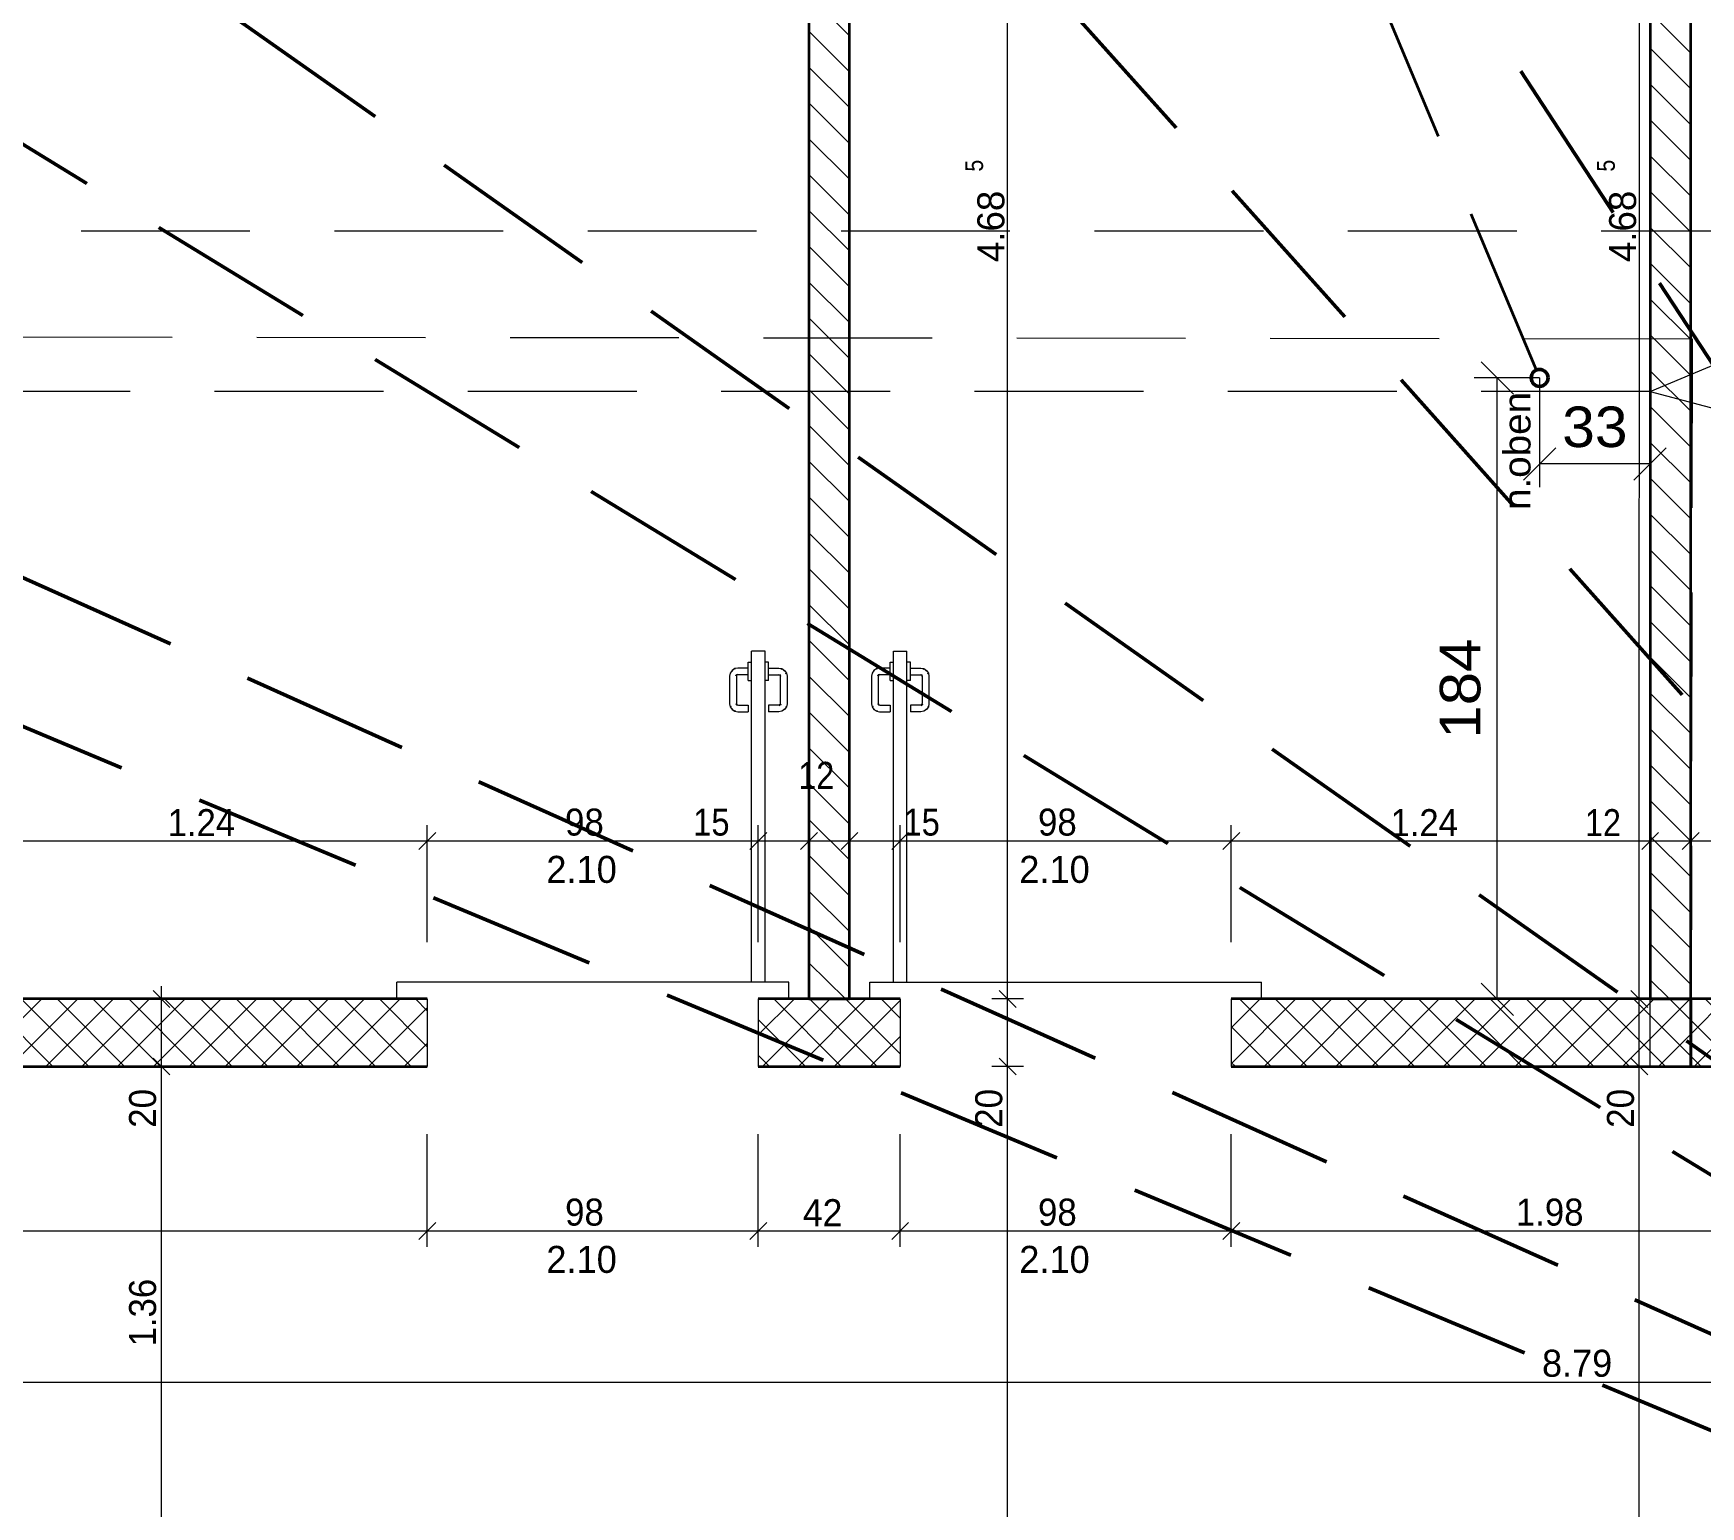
# Model space of a CAD drawing. Header units: millimetres. Extents: x -3497 to 2618, y -1809 to 2456.
# Drawn here: x -108.7 to 384.8, y 1508.7 to 1944.9 of the extents above; entities that cross this region are included whole.
import ezdxf
from ezdxf.enums import TextEntityAlignment as Align

# ---------------------------------------------------------------- set-up
doc = ezdxf.new("R2010")
doc.units = ezdxf.units.MM
doc.header["$LTSCALE"] = 100
doc.linetypes.add('DASHED', pattern=[0.75, 0.5, -0.25])
doc.linetypes.add('HIDDENX2', pattern=[0.75, 0.5, -0.25])
for name, color, linetype, true_color in [('10-0.05 Solid', 1, 'Continuous', 0xff0000), ('10-0.13 Solid', 7, 'Continuous', 0x000000), ('20-(100) Aussenwände', 7, 'Continuous', 0xc0c0c0), ('20-Beton', 9, 'Continuous', 0x808080), ('30-Text', 7, 'Continuous', 0xff8000), ('30-Text 6', 3, 'Continuous', 0x00ff00), ('50-Türen&Fenster', 9, 'Continuous', 0x808080)]:
    doc.layers.add(name, color=color, linetype=linetype, true_color=true_color)
doc.layers.add('10-0.05 Strichpunkt', color=7, linetype='Continuous')
doc.styles.add('Arial', font='arial.ttf')
doc.dimstyles.new('ISO-25', dxfattribs={"dimtxt": 2.5, "dimasz": 2.5, "dimexe": 1.25, "dimexo": 0.625, "dimtad": 1, "dimtxsty": 'Standard', "dimcen": 2.5, "dimadec": 0, "dimazin": 0, "dimtfac": 1, "dimtmove": 0, "dimatfit": 3, "dimfxl": 0, "dimarcsym": 0})

# ---------------------------------------------------------------- blocks, each defined once
blk = doc.blocks.new('*D254')
at = {"layer": '10-0.05 Strichpunkt', "color": 6, "linetype": 'Continuous', "lineweight": 13, "true_color": 0xff00ff}
for p, q in [((337.15, 1842.87), (337.15, 1810.53)), ((341.95, 1822.19), (332.35, 1812.59)), ((365.06, 1812.59), (374.66, 1822.19)), ((369.86, 1822.38), (369.86, 1810.53)), ((369.86, 1817.39), (337.15, 1817.39)), ((337.15, 1817.39), (337.15, 1817.39)), ((369.86, 1817.39), (369.86, 1817.39))]:
    blk.add_line(p, q, dxfattribs=at)
at = {"layer": '10-0.05 Strichpunkt', "color": 6, "linetype": 'Continuous', "lineweight": 13, "true_color": 0xff00ff, "style": 'Arial', "width": 1.03866}
blk.add_text('33', height=12, dxfattribs=at).set_placement((343.83, 1822.39), (363.18, 1822.39), align=Align.FIT)
blk = doc.blocks.new('_Oblique')
at = {"color": 0, "linetype": 'ByBlock', "lineweight": -2}
blk.add_line((-0.5, -0.5), (0.5, 0.5), dxfattribs=at)
blk = doc.blocks.new('*D256')
at = {"layer": '10-0.05 Strichpunkt', "color": 6, "linetype": 'Continuous', "lineweight": 13, "true_color": 0xff00ff}
for p, q in [((319.81, 1847.67), (329.41, 1838.07)), ((337.15, 1842.87), (317.76, 1842.87)), ((324.61, 1658.88), (324.61, 1842.87)), ((329.41, 1654.08), (319.81, 1663.68)), ((334.41, 1658.88), (317.76, 1658.88))]:
    blk.add_line(p, q, dxfattribs=at)
at = {"layer": '10-0.05 Strichpunkt', "color": 6, "linetype": 'Continuous', "lineweight": 13, "true_color": 0xff00ff, "style": 'Arial', "width": 1.060137}
blk.add_text('184', height=12, rotation=90, dxfattribs=at).set_placement((319.61, 1736.07), (319.61, 1765.68), align=Align.FIT)
blk = doc.blocks.new('*X449')
at = {"layer": '10-0.05 Solid', "color": 18, "linetype": 'Continuous', "lineweight": 13, "true_color": 0x000000}
for p, q in [((129.82, 2127.48), (132.87, 2124.42)), ((120.87, 2125.82), (132.87, 2113.82)), ((120.87, 2115.21), (132.87, 2103.21)), ((120.87, 2104.6), (132.87, 2092.6)), ((120.87, 2094), (132.87, 2082)), ((120.87, 2083.39), (132.87, 2071.39)), ((120.87, 2072.79), (132.87, 2060.79)), ((120.87, 2062.18), (132.87, 2050.18)), ((120.87, 2051.57), (132.87, 2039.57)), ((120.87, 2040.97), (132.87, 2028.97)), ((120.87, 2030.36), (132.87, 2018.36)), ((120.87, 2019.75), (132.87, 2007.75)), ((120.87, 2009.15), (132.87, 1997.15)), ((120.87, 1998.54), (132.87, 1986.54)), ((120.87, 1987.93), (132.87, 1975.93)), ((120.87, 1977.33), (132.87, 1965.33)), ((120.87, 1966.72), (132.87, 1954.72)), ((120.87, 1956.11), (132.87, 1944.11)), ((120.87, 1945.51), (132.87, 1933.51)), ((120.87, 1934.9), (132.87, 1922.9)), ((120.87, 1924.29), (132.87, 1912.29)), ((120.87, 1913.69), (132.87, 1901.69)), ((120.87, 1903.08), (132.87, 1891.08)), ((120.87, 1892.47), (132.87, 1880.47)), ((120.87, 1881.87), (132.87, 1869.87)), ((120.87, 1871.26), (132.87, 1859.26)), ((120.87, 1860.65), (132.87, 1848.65)), ((120.87, 1850.05), (132.87, 1838.05)), ((120.87, 1839.44), (132.87, 1827.44)), ((120.87, 1828.83), (132.87, 1816.83)), ((120.87, 1818.23), (132.87, 1806.23)), ((120.87, 1807.62), (132.87, 1795.62)), ((120.87, 1797.01), (132.87, 1785.01)), ((120.87, 1786.41), (132.87, 1774.41)), ((120.87, 1775.8), (132.87, 1763.8)), ((120.87, 1765.19), (132.87, 1753.19)), ((120.87, 1754.59), (132.87, 1742.59)), ((120.87, 1743.98), (132.87, 1731.98)), ((120.87, 1733.37), (132.87, 1721.37)), ((120.87, 1722.77), (132.87, 1710.77)), ((120.87, 1712.16), (132.87, 1700.16)), ((120.87, 1701.55), (132.87, 1689.55)), ((120.87, 1690.95), (132.87, 1678.95)), ((120.87, 1680.34), (132.87, 1668.34)), ((120.87, 1669.73), (131.63, 1658.98)), ((120.87, 1659.13), (121.02, 1658.98))]:
    blk.add_line(p, q, dxfattribs=at)
blk = doc.blocks.new('*X450')
at = {"layer": '10-0.05 Solid', "color": 18, "linetype": 'Continuous', "lineweight": 13, "true_color": 0x000000}
for p, q in [((373.77, 2127.48), (381.87, 2119.38)), ((369.87, 2120.77), (381.87, 2108.77)), ((369.87, 2110.16), (381.87, 2098.16)), ((369.87, 2099.56), (381.87, 2087.56)), ((369.87, 2088.95), (381.87, 2076.95)), ((369.87, 2078.34), (381.87, 2066.34)), ((369.87, 2067.74), (381.87, 2055.74)), ((369.87, 2057.13), (381.87, 2045.13)), ((369.87, 2046.52), (381.87, 2034.52)), ((369.87, 2035.92), (381.87, 2023.92)), ((369.87, 2025.31), (381.87, 2013.31)), ((369.87, 2014.7), (381.87, 2002.7)), ((369.87, 2004.1), (381.87, 1992.1)), ((369.87, 1993.49), (381.87, 1981.49)), ((369.87, 1982.88), (381.87, 1970.88)), ((369.87, 1972.28), (381.87, 1960.28)), ((369.87, 1961.67), (381.87, 1949.67)), ((369.87, 1951.06), (381.87, 1939.06)), ((369.87, 1940.46), (381.87, 1928.46)), ((369.87, 1929.85), (381.87, 1917.85)), ((369.87, 1919.24), (381.87, 1907.24)), ((369.87, 1908.64), (381.87, 1896.64)), ((369.87, 1898.03), (381.87, 1886.03)), ((369.87, 1887.42), (381.87, 1875.42)), ((369.87, 1876.82), (381.87, 1864.82)), ((369.87, 1866.21), (381.87, 1854.21)), ((369.87, 1855.6), (381.87, 1843.6)), ((369.87, 1845), (381.87, 1833)), ((369.87, 1834.39), (381.87, 1822.39)), ((369.87, 1823.79), (381.87, 1811.79)), ((369.87, 1813.18), (381.87, 1801.18)), ((369.87, 1802.57), (381.87, 1790.57)), ((369.87, 1791.97), (381.87, 1779.97)), ((369.87, 1781.36), (381.87, 1769.36)), ((369.87, 1770.75), (381.87, 1758.75)), ((369.87, 1760.15), (381.87, 1748.15)), ((369.87, 1749.54), (381.87, 1737.54)), ((369.87, 1738.93), (381.87, 1726.93)), ((369.87, 1728.33), (381.87, 1716.33)), ((369.87, 1717.72), (381.87, 1705.72)), ((369.87, 1707.11), (381.87, 1695.11)), ((369.87, 1696.51), (381.87, 1684.51)), ((369.87, 1685.9), (381.87, 1673.9)), ((369.87, 1675.29), (381.87, 1663.29)), ((369.87, 1664.69), (375.58, 1658.98))]:
    blk.add_line(p, q, dxfattribs=at)
blk = doc.blocks.new('*X541')
at = {"layer": '10-0.05 Solid', "color": 18, "linetype": 'Continuous', "lineweight": 13, "true_color": 0x000000}
for p, q in [((-252.13, 1640.34), (-233.49, 1658.98)), ((-252.13, 1650.95), (-244.1, 1658.98)), ((-230.21, 1638.98), (-250.21, 1658.98)), ((-242.88, 1638.98), (-222.88, 1658.98)), ((-219.6, 1638.98), (-239.6, 1658.98)), ((-232.28, 1638.98), (-212.28, 1658.98)), ((-208.99, 1638.98), (-228.99, 1658.98)), ((-221.67, 1638.98), (-201.67, 1658.98)), ((-198.39, 1638.98), (-218.39, 1658.98)), ((-211.06, 1638.98), (-191.06, 1658.98)), ((-187.78, 1638.98), (-207.78, 1658.98)), ((-200.46, 1638.98), (-180.46, 1658.98)), ((-177.17, 1638.98), (-197.17, 1658.98)), ((-189.85, 1638.98), (-169.85, 1658.98)), ((-166.57, 1638.98), (-186.57, 1658.98)), ((-179.25, 1638.98), (-159.25, 1658.98)), ((-155.96, 1638.98), (-175.96, 1658.98)), ((-168.64, 1638.98), (-148.64, 1658.98)), ((-145.36, 1638.98), (-165.36, 1658.98)), ((-158.03, 1638.98), (-138.03, 1658.98)), ((-134.75, 1638.98), (-154.75, 1658.98)), ((-147.43, 1638.98), (-127.43, 1658.98)), ((-124.14, 1638.98), (-144.14, 1658.98)), ((-136.82, 1638.98), (-116.82, 1658.98)), ((-113.54, 1638.98), (-133.54, 1658.98)), ((-126.21, 1638.98), (-106.21, 1658.98)), ((-102.93, 1638.98), (-122.93, 1658.98)), ((-115.61, 1638.98), (-95.61, 1658.98)), ((-92.32, 1638.98), (-112.32, 1658.98)), ((-105, 1638.98), (-85, 1658.98)), ((-81.72, 1638.98), (-101.72, 1658.98)), ((-94.39, 1638.98), (-74.39, 1658.98)), ((-71.11, 1638.98), (-91.11, 1658.98)), ((-83.79, 1638.98), (-63.79, 1658.98)), ((-60.5, 1638.98), (-80.5, 1658.98)), ((-73.18, 1638.98), (-53.18, 1658.98)), ((-49.9, 1638.98), (-69.9, 1658.98)), ((-62.57, 1638.98), (-42.57, 1658.98)), ((-39.29, 1638.98), (-59.29, 1658.98)), ((-51.97, 1638.98), (-31.97, 1658.98)), ((-28.68, 1638.98), (-48.68, 1658.98)), ((-41.36, 1638.98), (-21.36, 1658.98)), ((-18.08, 1638.98), (-38.08, 1658.98)), ((-30.75, 1638.98), (-10.75, 1658.98)), ((-7.47, 1638.98), (-27.47, 1658.98)), ((-20.15, 1638.98), (-0.15, 1658.98)), ((3.14, 1638.98), (-16.86, 1658.98)), ((7.87, 1644.85), (-6.26, 1658.98)), ((7.87, 1655.46), (4.35, 1658.98)), ((-9.54, 1638.98), (7.87, 1656.39)), ((-240.81, 1638.98), (-252.13, 1650.29)), ((1.07, 1638.98), (7.87, 1645.78)), ((-251.42, 1638.98), (-252.13, 1639.68))]:
    blk.add_line(p, q, dxfattribs=at)
blk = doc.blocks.new('*X542')
at = {"layer": '10-0.05 Solid', "color": 18, "linetype": 'Continuous', "lineweight": 13, "true_color": 0x000000}
for p, q in [((105.87, 1648.32), (116.53, 1658.98)), ((107.13, 1638.98), (127.13, 1658.98)), ((130.42, 1638.98), (110.42, 1658.98)), ((117.74, 1638.98), (137.74, 1658.98)), ((141.02, 1638.98), (121.02, 1658.98)), ((128.35, 1638.98), (147.87, 1658.5)), ((147.87, 1642.73), (131.63, 1658.98)), ((147.87, 1653.34), (142.24, 1658.98)), ((119.81, 1638.98), (105.87, 1652.91)), ((138.95, 1638.98), (147.87, 1647.9)), ((109.2, 1638.98), (105.87, 1642.31))]:
    blk.add_line(p, q, dxfattribs=at)
blk = doc.blocks.new('*X543')
at = {"layer": '10-0.05 Solid', "color": 18, "linetype": 'Continuous', "lineweight": 13, "true_color": 0x000000}
for p, q in [((245.87, 1639.83), (265.02, 1658.98)), ((245.87, 1650.44), (254.41, 1658.98)), ((268.3, 1638.98), (248.3, 1658.98)), ((255.63, 1638.98), (275.63, 1658.98)), ((278.91, 1638.98), (258.91, 1658.98)), ((266.23, 1638.98), (286.23, 1658.98)), ((289.52, 1638.98), (269.52, 1658.98)), ((276.84, 1638.98), (296.84, 1658.98)), ((300.12, 1638.98), (280.12, 1658.98)), ((287.45, 1638.98), (307.45, 1658.98)), ((310.73, 1638.98), (290.73, 1658.98)), ((298.05, 1638.98), (318.05, 1658.98)), ((321.34, 1638.98), (301.34, 1658.98)), ((308.66, 1638.98), (328.66, 1658.98)), ((331.94, 1638.98), (311.94, 1658.98)), ((319.27, 1638.98), (339.27, 1658.98)), ((342.55, 1638.98), (322.55, 1658.98)), ((329.87, 1638.98), (349.87, 1658.98)), ((353.16, 1638.98), (333.16, 1658.98)), ((340.48, 1638.98), (360.48, 1658.98)), ((363.76, 1638.98), (343.76, 1658.98)), ((351.08, 1638.98), (371.08, 1658.98)), ((374.37, 1638.98), (354.37, 1658.98)), ((361.69, 1638.98), (381.69, 1658.98)), ((381.87, 1642.08), (364.97, 1658.98)), ((381.87, 1652.69), (375.58, 1658.98)), ((257.7, 1638.98), (245.87, 1650.8)), ((372.3, 1638.98), (381.87, 1648.55)), ((247.09, 1638.98), (245.87, 1640.19))]:
    blk.add_line(p, q, dxfattribs=at)
blk = doc.blocks.new('*X591')
at = {"layer": '10-0.05 Solid', "color": 18, "linetype": 'Continuous', "lineweight": 13, "true_color": 0x000000}
for p, q in [((381.87, 1648.55), (392.3, 1658.98)), ((382.9, 1638.98), (402.9, 1658.98)), ((406.19, 1638.98), (386.19, 1658.98)), ((393.51, 1638.98), (413.51, 1658.98)), ((416.79, 1638.98), (396.79, 1658.98)), ((404.12, 1638.98), (424.12, 1658.98)), ((427.4, 1638.98), (407.4, 1658.98)), ((414.72, 1638.98), (434.72, 1658.98)), ((438.01, 1638.98), (418.01, 1658.98)), ((444.1, 1643.49), (428.61, 1658.98)), ((444.1, 1654.1), (439.22, 1658.98)), ((425.33, 1638.98), (444.1, 1657.74)), ((395.58, 1638.98), (381.87, 1652.69)), ((435.94, 1638.98), (444.1, 1647.14)), ((384.97, 1638.98), (381.87, 1642.08))]:
    blk.add_line(p, q, dxfattribs=at)
blk = doc.blocks.new('AnonymMegaMac_nNn0744')
at = {"layer": '20-Beton', "color": 8, "linetype": 'Continuous', "lineweight": 13, "true_color": 0x808080}
for p, q in [((-113.63, 1708.27), (-118.63, 1703.27)), ((-116.13, 1675.77), (-116.13, 1710.46)), ((10.37, 1708.27), (5.37, 1703.27)), ((7.87, 1675.77), (7.87, 1710.46)), ((-116.13, 1705.77), (7.87, 1705.77))]:
    blk.add_line(p, q, dxfattribs=at)
at = {"layer": '20-Beton', "color": 8, "linetype": 'Continuous', "lineweight": 18, "true_color": 0x808080, "style": 'Arial', "width": 0.919367}
blk.add_text('1.24', height=8, dxfattribs=at).set_placement((-68.99, 1707.19), (-49.02, 1707.19), align=Align.FIT)
blk = doc.blocks.new('AnonymMegaMac_nNn0745')
at = {"layer": '20-Beton', "color": 8, "linetype": 'Continuous', "lineweight": 13, "true_color": 0x808080}
for p, q in [((10.37, 1708.27), (5.37, 1703.27)), ((7.87, 1675.77), (7.87, 1710.46)), ((108.37, 1708.27), (103.37, 1703.27)), ((105.87, 1675.77), (105.87, 1710.46)), ((7.87, 1705.77), (105.87, 1705.77))]:
    blk.add_line(p, q, dxfattribs=at)
at = {"layer": '20-Beton', "color": 8, "linetype": 'Continuous', "lineweight": 18, "true_color": 0x808080, "style": 'Arial'}
for s, width, p, p2 in [('98', 0.923325, (48.67, 1707.36), (60.13, 1707.36)), ('15', 0.865979, (86.6, 1707.36), (97.35, 1707.36)), ('2.10', 0.960236, (43.12, 1693.36), (63.98, 1693.36))]:
    blk.add_text(s, height=8, dxfattribs=dict(at, width=width)).set_placement(p, p2, align=Align.FIT)
blk = doc.blocks.new('AnonymMegaMac_nNn0746')
at = {"layer": '20-Beton', "color": 8, "linetype": 'Continuous', "lineweight": 13, "true_color": 0x808080}
for p, q in [((108.37, 1708.27), (103.37, 1703.27)), ((105.87, 1675.77), (105.87, 1710.46)), ((123.37, 1708.27), (118.37, 1703.27)), ((120.87, 1675.77), (120.87, 1710.46)), ((105.87, 1705.77), (120.87, 1705.77))]:
    blk.add_line(p, q, dxfattribs=at)
at = {"layer": '20-Beton', "color": 8, "linetype": 'Continuous', "lineweight": 18, "true_color": 0x808080, "style": 'Arial', "width": 0.854381}
blk.add_text('12', height=8, dxfattribs=at).set_placement((117.73, 1721.19), (128.33, 1721.19), align=Align.FIT)
blk = doc.blocks.new('AnonymMegaMac_nNn0747')
at = {"layer": '20-Beton', "color": 8, "linetype": 'Continuous', "lineweight": 13, "true_color": 0x808080}
for p, q in [((123.37, 1708.27), (118.37, 1703.27)), ((120.87, 1675.77), (120.87, 1710.46)), ((135.37, 1708.27), (130.37, 1703.27)), ((132.87, 1675.77), (132.87, 1710.46)), ((120.87, 1705.77), (132.87, 1705.77))]:
    blk.add_line(p, q, dxfattribs=at)
blk = doc.blocks.new('AnonymMegaMac_nNn0748')
at = {"layer": '20-Beton', "color": 8, "linetype": 'Continuous', "lineweight": 13, "true_color": 0x808080}
for p, q in [((135.37, 1708.27), (130.37, 1703.27)), ((132.87, 1675.77), (132.87, 1710.46)), ((150.37, 1708.27), (145.37, 1703.27)), ((147.87, 1675.77), (147.87, 1710.46)), ((132.87, 1705.77), (147.87, 1705.77))]:
    blk.add_line(p, q, dxfattribs=at)
blk = doc.blocks.new('AnonymMegaMac_nNn0749')
at = {"layer": '20-Beton', "color": 8, "linetype": 'Continuous', "lineweight": 13, "true_color": 0x808080}
for p, q in [((150.37, 1708.27), (145.37, 1703.27)), ((147.87, 1675.77), (147.87, 1710.46)), ((248.37, 1708.27), (243.37, 1703.27)), ((245.87, 1675.77), (245.87, 1710.46)), ((147.87, 1705.77), (245.87, 1705.77))]:
    blk.add_line(p, q, dxfattribs=at)
at = {"layer": '20-Beton', "color": 8, "linetype": 'Continuous', "lineweight": 18, "true_color": 0x808080, "style": 'Arial'}
for s, width, p, p2 in [('15', 0.865979, (148.85, 1707.36), (159.6, 1707.36)), ('98', 0.923325, (188.67, 1707.36), (200.13, 1707.36)), ('2.10', 0.960236, (183.12, 1693.36), (203.98, 1693.36))]:
    blk.add_text(s, height=8, dxfattribs=dict(at, width=width)).set_placement(p, p2, align=Align.FIT)
blk = doc.blocks.new('AnonymMegaMac_nNn0750')
at = {"layer": '20-Beton', "color": 8, "linetype": 'Continuous', "lineweight": 13, "true_color": 0x808080}
for p, q in [((248.37, 1708.27), (243.37, 1703.27)), ((245.87, 1675.77), (245.87, 1710.46)), ((372.37, 1708.27), (367.37, 1703.27)), ((369.87, 1675.77), (369.87, 1710.46)), ((245.87, 1705.77), (369.87, 1705.77))]:
    blk.add_line(p, q, dxfattribs=at)
at = {"layer": '20-Beton', "color": 8, "linetype": 'Continuous', "lineweight": 18, "true_color": 0x808080, "style": 'Arial'}
for s, width, p, p2 in [('1.24', 0.919367, (293.01, 1707.19), (312.98, 1707.19)), ('12', 0.854381, (350.6, 1707.19), (361.21, 1707.19))]:
    blk.add_text(s, height=8, dxfattribs=dict(at, width=width)).set_placement(p, p2, align=Align.FIT)
blk = doc.blocks.new('AnonymMegaMac_nNn0751')
at = {"layer": '20-Beton', "color": 8, "linetype": 'Continuous', "lineweight": 13, "true_color": 0x808080}
for p, q in [((372.37, 1708.27), (367.37, 1703.27)), ((369.87, 1675.77), (369.87, 1710.46)), ((384.37, 1708.27), (379.37, 1703.27)), ((381.87, 1675.77), (381.87, 1710.46)), ((369.87, 1705.77), (381.87, 1705.77))]:
    blk.add_line(p, q, dxfattribs=at)
blk = doc.blocks.new('AnonymMegaMac_nNn0752')
at = {"layer": '20-Beton', "color": 8, "linetype": 'Continuous', "lineweight": 13, "true_color": 0x808080}
for p, q in [((384.37, 1708.27), (379.37, 1703.27)), ((381.87, 1675.77), (381.87, 1710.46)), ((446.6, 1708.27), (441.6, 1703.27)), ((444.1, 1675.77), (444.1, 1710.46)), ((381.87, 1705.77), (444.1, 1705.77))]:
    blk.add_line(p, q, dxfattribs=at)
at = {"layer": '20-Beton', "color": 8, "linetype": 'Continuous', "lineweight": 18, "true_color": 0x808080, "style": 'Arial', "width": 0.918814}
blk.add_text('62', height=8, dxfattribs=at).set_placement((404.84, 1707.36), (416.25, 1707.36), align=Align.FIT)
blk = doc.blocks.new('AnonymMegaMac_nNn0938')
at = {"layer": '20-Beton', "color": 8, "linetype": 'Continuous', "lineweight": 13, "true_color": 0x808080}
blk.add_line((366.66, 1155.98), (366.67, 1638.98), dxfattribs=at)
blk = doc.blocks.new('AnonymMegaMac_nNn0939')
at = {"layer": '20-Beton', "color": 8, "linetype": 'Continuous', "lineweight": 13, "true_color": 0x808080}
for p, q in [((364.17, 1641.48), (369.17, 1636.48)), ((366.66, 1155.98), (366.67, 1638.98)), ((364.16, 1158.48), (369.16, 1153.48))]:
    blk.add_line(p, q, dxfattribs=at)
at = {"layer": '20-Beton', "color": 8, "linetype": 'Continuous', "lineweight": 18, "true_color": 0x808080, "style": 'Arial'}
for s, width, p, p2 in [('20', 0.930412, (365.08, 1620.81), (365.08, 1632.36)), ('4.83', 0.970177, (365.07, 1383.95), (365.07, 1405.03))]:
    blk.add_text(s, height=8, rotation=89.9982, dxfattribs=dict(at, width=width)).set_placement(p, p2, align=Align.FIT)
blk = doc.blocks.new('AnonymMegaMac_nNn0940')
at = {"layer": '20-Beton', "color": 8, "linetype": 'Continuous', "lineweight": 13, "true_color": 0x808080}
for p, q in [((366.67, 1658.98), (366.69, 2127.48)), ((371.36, 1658.98), (361.98, 1658.98)), ((364.17, 1661.48), (369.17, 1656.48)), ((366.67, 1638.98), (366.67, 1658.98)), ((371.36, 1638.98), (361.98, 1638.98)), ((364.17, 1641.48), (369.17, 1636.48)), ((366.66, 1155.98), (366.67, 1638.98))]:
    blk.add_line(p, q, dxfattribs=at)
blk = doc.blocks.new('AnonymMegaMac_nNn0941')
at = {"layer": '20-Beton', "color": 8, "linetype": 'Continuous', "lineweight": 13, "true_color": 0x808080}
for p, q in [((366.69, 2127.48), (366.69, 2168.5)), ((371.37, 2127.48), (362, 2127.48)), ((364.19, 2129.98), (369.19, 2124.98)), ((366.67, 1658.98), (366.69, 2127.48)), ((364.17, 1661.48), (369.17, 1656.48))]:
    blk.add_line(p, q, dxfattribs=at)
at = {"layer": '20-Beton', "color": 8, "linetype": 'Continuous', "lineweight": 18, "true_color": 0x808080, "style": 'Arial'}
for s, height, width, p, p2 in [('5', 5.28, 0.853093, (359.41, 1903.96), (359.41, 1907.46)), ('4.68', 8, 0.970913, (365.71, 1877.18), (365.71, 1898.28))]:
    blk.add_text(s, height=height, rotation=89.9982, dxfattribs=dict(at, width=width)).set_placement(p, p2, align=Align.FIT)
blk = doc.blocks.new('AnonymMegaMac_nNn01101')
at = {"layer": '20-Beton', "color": 8, "linetype": 'Continuous', "lineweight": 13, "true_color": 0x808080}
for p, q in [((-252.13, 1585.6), (-252.13, 1618.98)), ((7.87, 1585.6), (7.87, 1618.98)), ((-249.63, 1592.79), (-254.63, 1587.79)), ((-252.13, 1590.29), (7.87, 1590.29)), ((10.37, 1592.79), (5.37, 1587.79))]:
    blk.add_line(p, q, dxfattribs=at)
at = {"layer": '20-Beton', "color": 8, "linetype": 'Continuous', "lineweight": 18, "true_color": 0x808080, "style": 'Arial', "width": 0.960236}
blk.add_text('2.60', height=8, dxfattribs=at).set_placement((-135.88, 1591.88), (-115.02, 1591.88), align=Align.FIT)
blk = doc.blocks.new('AnonymMegaMac_nNn01102')
at = {"layer": '20-Beton', "color": 8, "linetype": 'Continuous', "lineweight": 13, "true_color": 0x808080}
for p, q in [((7.87, 1585.6), (7.87, 1618.98)), ((105.87, 1585.6), (105.87, 1618.98)), ((10.37, 1592.79), (5.37, 1587.79)), ((7.87, 1590.29), (105.87, 1590.29)), ((108.37, 1592.79), (103.37, 1587.79))]:
    blk.add_line(p, q, dxfattribs=at)
at = {"layer": '20-Beton', "color": 8, "linetype": 'Continuous', "lineweight": 18, "true_color": 0x808080, "style": 'Arial'}
for s, width, p, p2 in [('98', 0.923325, (48.67, 1591.88), (60.13, 1591.88)), ('2.10', 0.960236, (43.12, 1577.88), (63.98, 1577.88))]:
    blk.add_text(s, height=8, dxfattribs=dict(at, width=width)).set_placement(p, p2, align=Align.FIT)
blk = doc.blocks.new('AnonymMegaMac_nNn01103')
at = {"layer": '20-Beton', "color": 8, "linetype": 'Continuous', "lineweight": 13, "true_color": 0x808080}
for p, q in [((105.87, 1585.6), (105.87, 1618.98)), ((147.87, 1585.6), (147.87, 1618.98)), ((108.37, 1592.79), (103.37, 1587.79)), ((105.87, 1590.29), (147.87, 1590.29)), ((150.37, 1592.79), (145.37, 1587.79))]:
    blk.add_line(p, q, dxfattribs=at)
at = {"layer": '20-Beton', "color": 8, "linetype": 'Continuous', "lineweight": 18, "true_color": 0x808080, "style": 'Arial', "width": 0.940722}
blk.add_text('42', height=8, dxfattribs=at).set_placement((119.07, 1591.71), (130.75, 1591.71), align=Align.FIT)
blk = doc.blocks.new('AnonymMegaMac_nNn01104')
at = {"layer": '20-Beton', "color": 8, "linetype": 'Continuous', "lineweight": 13, "true_color": 0x808080}
for p, q in [((147.87, 1585.6), (147.87, 1618.98)), ((245.87, 1585.6), (245.87, 1618.98)), ((150.37, 1592.79), (145.37, 1587.79)), ((147.87, 1590.29), (245.87, 1590.29)), ((248.37, 1592.79), (243.37, 1587.79))]:
    blk.add_line(p, q, dxfattribs=at)
at = {"layer": '20-Beton', "color": 8, "linetype": 'Continuous', "lineweight": 18, "true_color": 0x808080, "style": 'Arial'}
for s, width, p, p2 in [('98', 0.923325, (188.67, 1591.88), (200.13, 1591.88)), ('2.10', 0.960236, (183.12, 1577.88), (203.98, 1577.88))]:
    blk.add_text(s, height=8, dxfattribs=dict(at, width=width)).set_placement(p, p2, align=Align.FIT)
blk = doc.blocks.new('AnonymMegaMac_nNn01105')
at = {"layer": '20-Beton', "color": 8, "linetype": 'Continuous', "lineweight": 13, "true_color": 0x808080}
for p, q in [((245.87, 1585.6), (245.87, 1618.98)), ((444.1, 1585.6), (444.1, 1618.98)), ((248.37, 1592.79), (243.37, 1587.79)), ((245.87, 1590.29), (444.1, 1590.29)), ((446.6, 1592.79), (441.6, 1587.79))]:
    blk.add_line(p, q, dxfattribs=at)
at = {"layer": '20-Beton', "color": 8, "linetype": 'Continuous', "lineweight": 18, "true_color": 0x808080, "style": 'Arial', "width": 0.921576}
blk.add_text('1.98', height=8, dxfattribs=at).set_placement((330.12, 1591.88), (350.14, 1591.88), align=Align.FIT)
blk = doc.blocks.new('AnonymMegaMac_nNn01117')
at = {"layer": '20-Beton', "color": 8, "linetype": 'Continuous', "lineweight": 13, "true_color": 0x808080}
blk.add_line((-112.67, 1545.54), (766.34, 1545.54), dxfattribs=at)
at = {"layer": '20-Beton', "color": 8, "linetype": 'Continuous', "lineweight": 18, "true_color": 0x808080, "style": 'Arial', "width": 0.956554}
blk.add_text('8.79', height=8, dxfattribs=at).set_placement((337.86, 1547.13), (358.65, 1547.13), align=Align.FIT)
blk = doc.blocks.new('AnonymMegaMac_nNn01123')
at = {"layer": '20-Beton', "color": 8, "linetype": 'Continuous', "lineweight": 13, "true_color": 0x808080}
for p, q in [((-66.13, 1638.98), (-75.5, 1638.98)), ((-73.32, 1641.48), (-68.32, 1636.48)), ((-70.82, 1502.98), (-70.82, 1638.98)), ((-73.32, 1505.48), (-68.32, 1500.48)), ((-66.13, 1502.98), (-92.67, 1502.98))]:
    blk.add_line(p, q, dxfattribs=at)
at = {"layer": '20-Beton', "color": 8, "linetype": 'Continuous', "lineweight": 18, "true_color": 0x808080, "style": 'Arial'}
for s, width, p, p2 in [('20', 0.930412, (-72.41, 1620.81), (-72.41, 1632.36)), ('1.36', 0.920839, (-72.41, 1556.11), (-72.41, 1576.12))]:
    blk.add_text(s, height=8, rotation=90, dxfattribs=dict(at, width=width)).set_placement(p, p2, align=Align.FIT)
blk = doc.blocks.new('AnonymMegaMac_nNn01124')
at = {"layer": '20-Beton', "color": 8, "linetype": 'Continuous', "lineweight": 13, "true_color": 0x808080}
for p, q in [((-66.13, 1658.98), (-75.5, 1658.98)), ((-68.32, 1656.48), (-73.32, 1661.48)), ((-70.82, 1658.98), (-70.82, 1662.73)), ((-70.82, 1638.98), (-70.82, 1658.98)), ((-66.13, 1638.98), (-75.5, 1638.98)), ((-73.32, 1641.48), (-68.32, 1636.48))]:
    blk.add_line(p, q, dxfattribs=at)
blk = doc.blocks.new('AnonymMegaMac_nNn01130')
at = {"layer": '20-Beton', "color": 8, "linetype": 'Continuous', "lineweight": 13, "true_color": 0x808080}
for p, q in [((184.36, 1638.98), (174.98, 1638.98)), ((177.17, 1641.48), (182.17, 1636.48)), ((179.67, 1155.98), (179.67, 1638.98)), ((184.36, 1155.98), (174.98, 1155.98)), ((177.17, 1158.48), (182.17, 1153.48))]:
    blk.add_line(p, q, dxfattribs=at)
at = {"layer": '20-Beton', "color": 8, "linetype": 'Continuous', "lineweight": 18, "true_color": 0x808080, "style": 'Arial'}
for s, width, p, p2 in [('20', 0.930412, (178.08, 1620.81), (178.08, 1632.36)), ('4.83', 0.970177, (178.08, 1383.95), (178.08, 1405.03))]:
    blk.add_text(s, height=8, rotation=90, dxfattribs=dict(at, width=width)).set_placement(p, p2, align=Align.FIT)
blk = doc.blocks.new('AnonymMegaMac_nNn01131')
at = {"layer": '20-Beton', "color": 8, "linetype": 'Continuous', "lineweight": 13, "true_color": 0x808080}
for p, q in [((184.36, 1658.98), (174.98, 1658.98)), ((177.17, 1661.48), (182.17, 1656.48)), ((179.67, 1638.98), (179.67, 1658.98)), ((184.36, 1638.98), (174.98, 1638.98)), ((177.17, 1641.48), (182.17, 1636.48))]:
    blk.add_line(p, q, dxfattribs=at)
blk = doc.blocks.new('AnonymMegaMac_nNn01132')
at = {"layer": '20-Beton', "color": 8, "linetype": 'Continuous', "lineweight": 13, "true_color": 0x808080}
for p, q in [((184.36, 2127.48), (174.98, 2127.48)), ((177.17, 2129.98), (182.17, 2124.98)), ((179.67, 1658.98), (179.67, 2127.48)), ((184.36, 1658.98), (174.98, 1658.98)), ((177.17, 1661.48), (182.17, 1656.48))]:
    blk.add_line(p, q, dxfattribs=at)
at = {"layer": '20-Beton', "color": 8, "linetype": 'Continuous', "lineweight": 18, "true_color": 0x808080, "style": 'Arial'}
for s, height, width, p, p2 in [('5', 5.28, 0.853093, (172.4, 1903.96), (172.4, 1907.46)), ('4.68', 8, 0.970913, (178.7, 1877.18), (178.7, 1898.28))]:
    blk.add_text(s, height=height, rotation=90, dxfattribs=dict(at, width=width)).set_placement(p, p2, align=Align.FIT)

msp = doc.modelspace()

# ---------------------------------------------------------------- linework, layer by layer
at = {"layer": '10-0.13 Solid', "color": 18, "linetype": 'HIDDENX2', "lineweight": 13, "true_color": 0x000000}
for p, q in [((-169.63, 1886.38), (414.37, 1886.43)), ((382.37, 1854.39), (-137.64, 1854.93)), ((382.16, 1654.37), (382.37, 1854.39)), ((1202.36, 1654.37), (382.16, 1654.37))]:
    msp.add_line(p, q, dxfattribs=at)
at = {"layer": '20-(100) Aussenwände', "color": 8, "linetype": 'Continuous', "lineweight": 13, "true_color": 0x808080}
for p, q in [((102.87, 1758.32), (102.87, 1758.68)), ((102.87, 1758.68), (102.88, 1758.68)), ((102.87, 1757.33), (102.87, 1758.32)), ((102.87, 1755.98), (102.87, 1757.33)), ((102.88, 1758.68), (103.86, 1758.68)), ((103.86, 1758.68), (103.87, 1758.68)), ((103.87, 1663.98), (103.87, 1761.98)), ((107.87, 1761.98), (103.87, 1761.98)), ((107.87, 1663.98), (107.87, 1761.98)), ((107.88, 1758.68), (107.87, 1758.68)), ((108.86, 1758.68), (107.88, 1758.68)), ((108.87, 1758.68), (108.86, 1758.68)), ((108.87, 1758.32), (108.87, 1758.68)), ((108.87, 1757.33), (108.87, 1758.32)), ((108.87, 1755.98), (108.87, 1757.33)), ((144.87, 1758.32), (144.87, 1758.68)), ((144.87, 1758.68), (144.88, 1758.68)), ((144.87, 1757.33), (144.87, 1758.32)), ((144.87, 1755.98), (144.87, 1757.33)), ((144.88, 1758.68), (145.86, 1758.68)), ((145.86, 1758.68), (145.87, 1758.68)), ((145.87, 1663.98), (145.87, 1761.98)), ((145.87, 1761.98), (149.87, 1761.98)), ((149.87, 1663.98), (149.87, 1761.98)), ((149.88, 1758.68), (149.87, 1758.68)), ((150.86, 1758.68), (149.88, 1758.68)), ((150.87, 1758.68), (150.86, 1758.68)), ((150.87, 1758.32), (150.87, 1758.68)), ((150.87, 1757.33), (150.87, 1758.32)), ((150.87, 1755.98), (150.87, 1757.33)), ((97.54, 1755.44), (97.37, 1754.58)), ((97.37, 1754.58), (97.37, 1746.38)), ((98.09, 1756.26), (97.54, 1755.44)), ((97.82, 1755.33), (97.54, 1755.44)), ((98.91, 1756.8), (98.09, 1756.26)), ((98.3, 1756.05), (98.09, 1756.26)), ((99.77, 1756.98), (98.91, 1756.8)), ((99.02, 1756.53), (98.91, 1756.8)), ((99.43, 1754.66), (99.15, 1754.77)), ((99.53, 1754.82), (99.32, 1755.03)), ((99.43, 1754.66), (99.37, 1754.38)), ((99.37, 1754.38), (99.37, 1746.58)), ((99.53, 1754.82), (99.43, 1754.66)), ((99.69, 1754.92), (99.53, 1754.82)), ((99.69, 1754.92), (99.57, 1755.2)), ((99.97, 1754.98), (99.69, 1754.92)), ((102.87, 1756.98), (99.77, 1756.98)), ((102.87, 1754.98), (99.97, 1754.98)), ((102.87, 1754.63), (102.87, 1755.98)), ((102.87, 1753.64), (102.87, 1754.63)), ((102.87, 1753.28), (102.87, 1753.64)), ((102.87, 1753.28), (102.88, 1753.28)), ((102.88, 1753.28), (103.86, 1753.28)), ((103.86, 1753.28), (103.87, 1753.28)), ((107.88, 1753.28), (107.87, 1753.28)), ((108.86, 1753.28), (107.88, 1753.28)), ((108.87, 1753.28), (108.86, 1753.28)), ((108.87, 1756.98), (111.97, 1756.98)), ((108.87, 1754.63), (108.87, 1755.98)), ((108.87, 1754.98), (111.77, 1754.98)), ((108.87, 1753.64), (108.87, 1754.63)), ((108.87, 1753.28), (108.87, 1753.64)), ((111.77, 1754.98), (112.06, 1754.92)), ((111.97, 1756.98), (112.84, 1756.8)), ((112.06, 1754.92), (112.17, 1755.2)), ((112.06, 1754.92), (112.21, 1754.82)), ((112.21, 1754.82), (112.42, 1755.03)), ((112.21, 1754.82), (112.32, 1754.66)), ((112.32, 1754.66), (112.59, 1754.77)), ((112.32, 1754.66), (112.37, 1754.38)), ((112.37, 1754.38), (112.37, 1746.58)), ((112.72, 1756.53), (112.84, 1756.8)), ((112.84, 1756.8), (113.65, 1756.26)), ((113.44, 1756.05), (113.65, 1756.26)), ((113.65, 1756.26), (114.2, 1755.44)), ((113.92, 1755.33), (114.2, 1755.44)), ((114.2, 1755.44), (114.37, 1754.58)), ((114.37, 1754.58), (114.37, 1746.38)), ((139.54, 1755.44), (139.37, 1754.58)), ((139.37, 1754.58), (139.37, 1746.38)), ((140.09, 1756.26), (139.54, 1755.44)), ((139.82, 1755.33), (139.54, 1755.44)), ((140.91, 1756.8), (140.09, 1756.26)), ((140.3, 1756.05), (140.09, 1756.26)), ((141.77, 1756.98), (140.91, 1756.8)), ((141.02, 1756.53), (140.91, 1756.8)), ((141.43, 1754.66), (141.15, 1754.77)), ((141.53, 1754.82), (141.32, 1755.03)), ((141.43, 1754.66), (141.37, 1754.38)), ((141.37, 1754.38), (141.37, 1746.58)), ((141.53, 1754.82), (141.43, 1754.66)), ((141.69, 1754.92), (141.53, 1754.82)), ((141.69, 1754.92), (141.57, 1755.2)), ((141.97, 1754.98), (141.69, 1754.92)), ((144.87, 1756.98), (141.77, 1756.98)), ((144.87, 1754.98), (141.97, 1754.98)), ((144.87, 1754.63), (144.87, 1755.98)), ((144.87, 1753.64), (144.87, 1754.63)), ((144.87, 1753.28), (144.87, 1753.64)), ((144.87, 1753.28), (144.88, 1753.28)), ((144.88, 1753.28), (145.86, 1753.28)), ((145.86, 1753.28), (145.87, 1753.28)), ((149.88, 1753.28), (149.87, 1753.28)), ((150.86, 1753.28), (149.88, 1753.28)), ((150.87, 1753.28), (150.86, 1753.28)), ((150.87, 1756.98), (153.97, 1756.98)), ((150.87, 1754.63), (150.87, 1755.98)), ((150.87, 1754.98), (153.77, 1754.98)), ((150.87, 1753.64), (150.87, 1754.63)), ((150.87, 1753.28), (150.87, 1753.64)), ((153.77, 1754.98), (154.06, 1754.92)), ((153.97, 1756.98), (154.84, 1756.8)), ((154.06, 1754.92), (154.17, 1755.2)), ((154.06, 1754.92), (154.21, 1754.82)), ((154.21, 1754.82), (154.42, 1755.03)), ((154.21, 1754.82), (154.32, 1754.66)), ((154.32, 1754.66), (154.59, 1754.77)), ((154.32, 1754.66), (154.37, 1754.38)), ((154.37, 1754.38), (154.37, 1746.58)), ((154.72, 1756.53), (154.84, 1756.8)), ((154.84, 1756.8), (155.65, 1756.26)), ((155.44, 1756.05), (155.65, 1756.26)), ((155.65, 1756.26), (156.2, 1755.44)), ((155.92, 1755.33), (156.2, 1755.44)), ((156.2, 1755.44), (156.37, 1754.58)), ((156.37, 1754.58), (156.37, 1746.38)), ((97.37, 1746.38), (97.54, 1745.51)), ((97.82, 1745.63), (97.54, 1745.51)), ((97.54, 1745.51), (98.09, 1744.7)), ((98.3, 1744.91), (98.09, 1744.7)), ((98.09, 1744.7), (98.91, 1744.15)), ((99.02, 1744.42), (98.91, 1744.15)), ((98.91, 1744.15), (99.77, 1743.98)), ((99.43, 1746.29), (99.15, 1746.18)), ((99.53, 1746.14), (99.32, 1745.93)), ((99.37, 1746.58), (99.43, 1746.29)), ((99.43, 1746.29), (99.53, 1746.14)), ((99.53, 1746.14), (99.69, 1746.03)), ((99.69, 1746.03), (99.57, 1745.76)), ((99.69, 1746.03), (99.97, 1745.98)), ((99.77, 1743.98), (102.87, 1743.98)), ((99.97, 1745.98), (102.87, 1745.98)), ((102.87, 1745.98), (102.87, 1745.68)), ((102.87, 1745.68), (102.87, 1744.98)), ((102.87, 1744.98), (102.87, 1744.27)), ((102.87, 1744.27), (102.87, 1743.98)), ((108.87, 1745.98), (108.87, 1745.68)), ((111.77, 1745.98), (108.87, 1745.98)), ((108.87, 1745.68), (108.87, 1744.98)), ((108.87, 1744.98), (108.87, 1744.27)), ((108.87, 1744.27), (108.87, 1743.98)), ((111.97, 1743.98), (108.87, 1743.98)), ((112.06, 1746.03), (111.77, 1745.98)), ((112.84, 1744.15), (111.97, 1743.98)), ((112.21, 1746.14), (112.06, 1746.03)), ((112.06, 1746.03), (112.17, 1745.76)), ((112.32, 1746.29), (112.21, 1746.14)), ((112.21, 1746.14), (112.42, 1745.93)), ((112.37, 1746.58), (112.32, 1746.29)), ((112.32, 1746.29), (112.59, 1746.18)), ((112.72, 1744.42), (112.84, 1744.15)), ((113.65, 1744.7), (112.84, 1744.15)), ((113.44, 1744.91), (113.65, 1744.7)), ((114.2, 1745.51), (113.65, 1744.7)), ((113.92, 1745.63), (114.2, 1745.51)), ((114.37, 1746.38), (114.2, 1745.51)), ((139.37, 1746.38), (139.54, 1745.51)), ((139.82, 1745.63), (139.54, 1745.51)), ((139.54, 1745.51), (140.09, 1744.7)), ((140.3, 1744.91), (140.09, 1744.7)), ((140.09, 1744.7), (140.91, 1744.15)), ((141.02, 1744.42), (140.91, 1744.15)), ((140.91, 1744.15), (141.77, 1743.98)), ((141.43, 1746.29), (141.15, 1746.18)), ((141.53, 1746.14), (141.32, 1745.93)), ((141.37, 1746.58), (141.43, 1746.29)), ((141.43, 1746.29), (141.53, 1746.14)), ((141.53, 1746.14), (141.69, 1746.03)), ((141.69, 1746.03), (141.57, 1745.76)), ((141.69, 1746.03), (141.97, 1745.98)), ((141.77, 1743.98), (144.87, 1743.98)), ((141.97, 1745.98), (144.87, 1745.98)), ((144.87, 1745.98), (144.87, 1745.68)), ((144.87, 1745.68), (144.87, 1744.98)), ((144.87, 1744.98), (144.87, 1744.27)), ((144.87, 1744.27), (144.87, 1743.98)), ((150.87, 1745.98), (150.87, 1745.68)), ((153.77, 1745.98), (150.87, 1745.98)), ((150.87, 1745.68), (150.87, 1744.98)), ((150.87, 1744.98), (150.87, 1744.27)), ((150.87, 1744.27), (150.87, 1743.98)), ((153.97, 1743.98), (150.87, 1743.98)), ((154.06, 1746.03), (153.77, 1745.98)), ((154.84, 1744.15), (153.97, 1743.98)), ((154.21, 1746.14), (154.06, 1746.03)), ((154.06, 1746.03), (154.17, 1745.76)), ((154.32, 1746.29), (154.21, 1746.14)), ((154.21, 1746.14), (154.42, 1745.93)), ((154.37, 1746.58), (154.32, 1746.29)), ((154.32, 1746.29), (154.59, 1746.18)), ((154.72, 1744.42), (154.84, 1744.15)), ((155.65, 1744.7), (154.84, 1744.15)), ((155.44, 1744.91), (155.65, 1744.7)), ((156.2, 1745.51), (155.65, 1744.7)), ((155.92, 1745.63), (156.2, 1745.51)), ((156.37, 1746.38), (156.2, 1745.51)), ((114.87, 1663.98), (-1.13, 1663.98)), ((-1.13, 1661.98), (-1.13, 1663.98)), ((114.87, 1661.98), (114.87, 1663.98)), ((138.87, 1663.98), (254.87, 1663.98)), ((138.87, 1661.98), (138.87, 1663.98)), ((254.87, 1661.98), (254.87, 1663.98)), ((-1.13, 1658.98), (-1.13, 1661.98)), ((114.87, 1658.98), (114.87, 1661.98)), ((138.87, 1658.98), (138.87, 1661.98)), ((254.87, 1658.98), (254.87, 1661.98))]:
    msp.add_line(p, q, dxfattribs=at)
at = {"layer": '30-Text', "color": 18, "linetype": 'HIDDENX2', "lineweight": 13, "true_color": 0x000000}
for q in [(1117.37, 2152.48), (1117.37, 1638.98)]:
    msp.add_line((369.87, 1838.88), q, dxfattribs=at)
msp.add_lwpolyline([(-2130.64, 2152.48), (1117.37, 2152.48), (1117.37, 1638.98), (369.87, 1638.98), (369.87, 1838.88), (-116.13, 1838.88), (-116.13, 1638.98), (-1250.63, 1638.98), (-1250.63, 1838.93), (-1739.62, 1838.93), (-1739.62, 1638.98), (-2130.64, 1638.98)], close=True, dxfattribs=at)
at = {"layer": '30-Text 6', "color": 3, "linetype": 'HIDDENX2', "lineweight": 50, "true_color": 0x00ff00}
for p, q in [((-1028.63, 2122), (489.5, 1488.86)), ((-866.63, 2122), (499.1, 1509.95)), ((-455.63, 2122), (517.64, 1527.58)), ((-293.63, 2122), (531.06, 1540.44)), ((46.37, 2122), (560.42, 1546.26)), ((208.37, 2122), (579.45, 1554.92))]:
    msp.add_line(p, q, dxfattribs=at)
at = {"layer": '30-Text 6', "color": 3, "linetype": 'DASHED', "lineweight": 35, "true_color": 0x00ff00}
msp.add_line((336.18, 1845.18), (220.38, 2122), dxfattribs=at)
at = {"layer": '30-Text 6', "color": 3, "linetype": 'Continuous', "lineweight": 50, "true_color": 0x00ff00}
msp.add_circle((337.15, 1842.87), 2.5, dxfattribs=at)
at = {"layer": '50-Türen&Fenster', "color": 8, "linetype": 'Continuous', "lineweight": 13, "true_color": 0x808080}
for p, q in [((7.87, 1658.98), (7.87, 1638.98)), ((105.87, 1658.98), (105.87, 1638.98)), ((147.87, 1658.98), (147.87, 1638.98)), ((245.87, 1658.98), (245.87, 1638.98))]:
    msp.add_line(p, q, dxfattribs=at)
at = {"layer": '50-Türen&Fenster', "color": 8, "linetype": 'Continuous', "lineweight": 35, "true_color": 0x808080}
for points in [[(120.87, 2127.48), (120.87, 1658.98)], [(132.87, 1658.98), (132.87, 2127.48)], [(369.87, 2127.48), (369.87, 1658.98)], [(381.87, 1658.98), (381.87, 2127.48)], [(7.87, 1658.98), (-252.13, 1658.98)], [(147.87, 1658.98), (105.87, 1658.98)], [(120.87, 1658.98), (132.87, 1658.98)], [(381.87, 1658.98), (245.87, 1658.98)], [(369.87, 1658.98), (381.87, 1658.98)], [(381.87, 1638.98), (381.87, 1658.98)], [(444.1, 1658.98), (381.87, 1658.98)], [(381.87, 1658.98), (381.87, 1638.98)], [(-252.13, 1638.98), (7.87, 1638.98)], [(105.87, 1638.98), (147.87, 1638.98)], [(245.87, 1638.98), (381.87, 1638.98)], [(381.87, 1638.98), (444.1, 1638.98)]]:
    msp.add_lwpolyline(points, dxfattribs=at)

# ---------------------------------------------------------------- block references
for name in ['AnonymMegaMac_nNn0941', '*X449', 'AnonymMegaMac_nNn01132', 'AnonymMegaMac_nNn0940', '*X450', 'AnonymMegaMac_nNn0746', 'AnonymMegaMac_nNn0744', 'AnonymMegaMac_nNn0745', 'AnonymMegaMac_nNn0749', 'AnonymMegaMac_nNn0750', 'AnonymMegaMac_nNn0752', 'AnonymMegaMac_nNn0747', 'AnonymMegaMac_nNn0748', 'AnonymMegaMac_nNn0751', '*X541', 'AnonymMegaMac_nNn01124', '*X542', 'AnonymMegaMac_nNn01131', '*X543', '*X591', 'AnonymMegaMac_nNn01123', 'AnonymMegaMac_nNn01130', 'AnonymMegaMac_nNn0938', 'AnonymMegaMac_nNn0939', 'AnonymMegaMac_nNn01101', 'AnonymMegaMac_nNn01102', 'AnonymMegaMac_nNn01103', 'AnonymMegaMac_nNn01104', 'AnonymMegaMac_nNn01105', 'AnonymMegaMac_nNn01117']:
    msp.add_blockref(name, (0, 0))

# ---------------------------------------------------------------- texts
at = {"layer": '10-0.05 Strichpunkt', "color": 216, "linetype": 'Continuous', "lineweight": 25, "true_color": 0x800080, "style": 'Arial', "width": 1.024074}
msp.add_text('n.oben', height=8, rotation=90, dxfattribs=at).set_placement((334.45, 1803.75), (334.45, 1838.72), align=Align.FIT)

# ---------------------------------------------------------------- dimensions: what is measured, and where the dimension line sits
at = {"layer": '10-0.05 Strichpunkt', "color": 6, "linetype": 'Continuous', "lineweight": 13, "true_color": 0xff00ff}
dim = msp.add_linear_dim(base=(324.61, 1842.87), p1=(334.41, 1658.88), p2=(337.15, 1842.87), angle=90, dimstyle='ISO-25', override={"dimtxt": 12, "dimasz": 12, "dimexe": 8.571429, "dimgap": 1.714286, "dimtad": 1, "dimjust": 0, "dimdec": 0, "dimzin": 8, "dimpost": '<>', "dimtxsty": 'Arial', "dimblk1": 'Oblique', "dimblk2": 'Oblique', "dimsah": 1, "dimclrd": 6, "dimclre": 6, "dimclrt": 6, "dimadec": 0}, dxfattribs=at)
dim.commit()
dim.dimension.update_dxf_attribs({"geometry": '*D256', "text_midpoint": (313.61, 1750.87), "text_rotation": 90})
dim = msp.add_linear_dim(base=(337.15, 1817.39), p1=(369.86, 1822.38), p2=(337.15, 1842.87), angle=180, dimstyle='ISO-25', override={"dimtxt": 12, "dimasz": 12, "dimexe": 8.571429, "dimgap": 1.714286, "dimtad": 1, "dimjust": 0, "dimdec": 0, "dimzin": 8, "dimpost": '<>', "dimtxsty": 'Arial', "dimblk1": 'Oblique', "dimblk2": 'Oblique', "dimsah": 1, "dimclrd": 6, "dimclre": 6, "dimclrt": 6, "dimadec": 0}, dxfattribs=at)
dim.commit()
dim.dimension.update_dxf_attribs({"geometry": '*D254', "text_midpoint": (353.5, 1828.39)})

doc.saveas('drawing.dxf')
